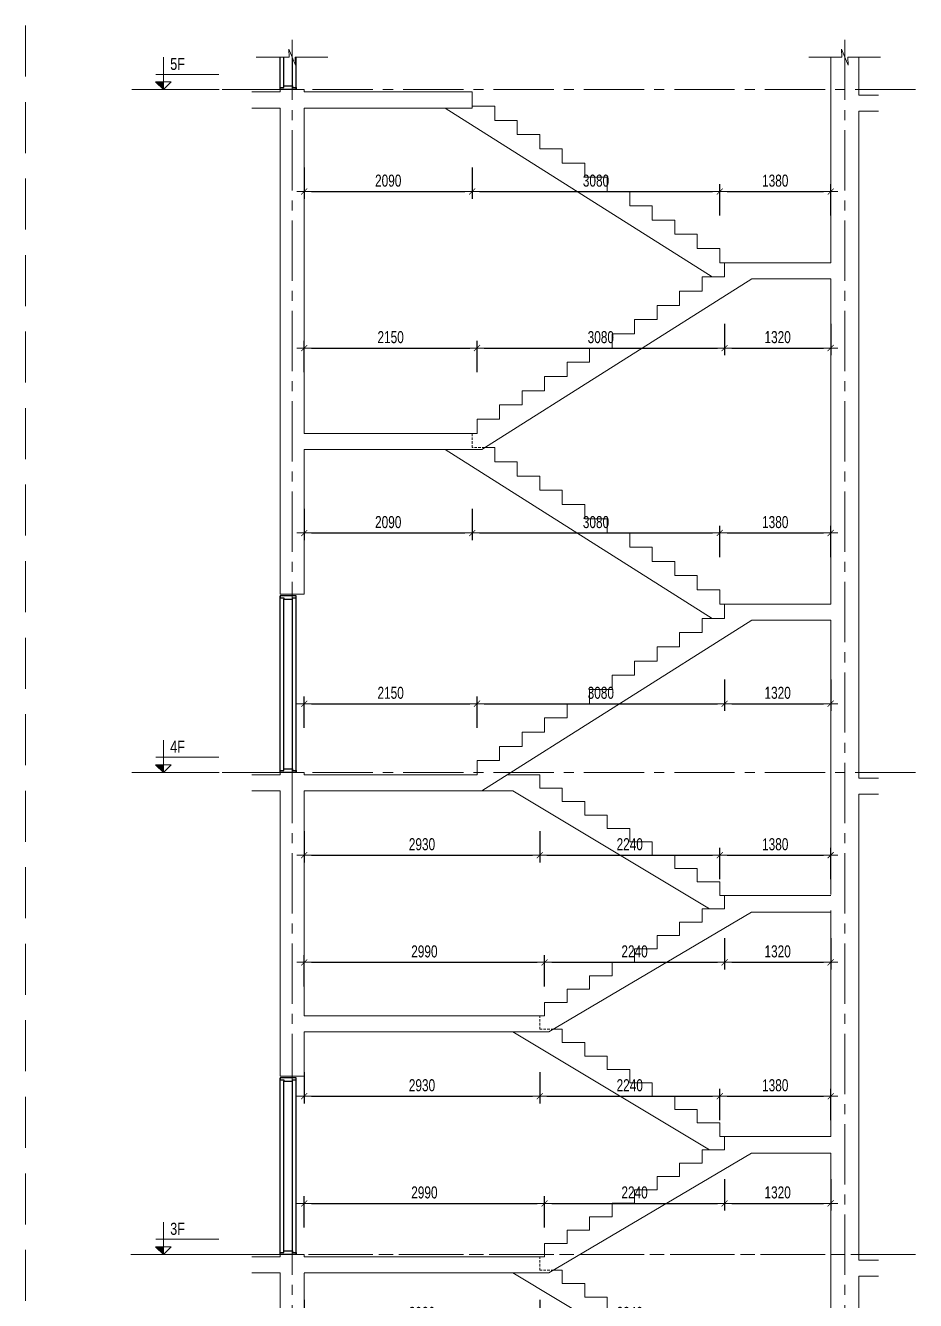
# Model space of a CAD drawing. Header units: millimetres. Extents: x -179076 to 254975, y -18667 to 296191.
# Drawn here: x 126039 to 137112, y 179182 to 195052 of the extents above; entities that cross this region are included whole.
import ezdxf

# ---------------------------------------------------------------- set-up
doc = ezdxf.new("R2010")
doc.units = ezdxf.units.MM
doc.linetypes.add('CENTER2', pattern=[1.125, 0.75, -0.125, 0.125, -0.125])
doc.linetypes.add('HIDDEN2', pattern=[4.7625, 3.175, -1.5875])
doc.layers.get('Defpoints').update_dxf_attribs({"color": 151, "lineweight": 9})
doc.layers.add('A-DOOR', color=4, linetype='Continuous')
doc.layers.add('DOOR', color=4, linetype='Continuous')
for name, color, linetype, lineweight in [('NDC_S_ANNO', 7, 'Continuous', 20), ('NDC_S_AXIS', 5, 'CENTER2', 13), ('NDC_S_CONTINUOUS', 3, 'Continuous', 20), ('NDC_S_DIM', 1, 'Continuous', 15), ('NDC_S_HIDDEN', 8, 'HIDDEN2', 13), ('NDC_S_SLAB', 2, 'Continuous', 20), ('NDC_S_SYMBOL', 1, 'Continuous', 15), ('NDC_S_TEXT SYMBOL', 7, 'Continuous', 20), ('NDC_S_VN TEXT', 7, 'Continuous', 20)]:
    doc.layers.add(name, color=color, linetype=linetype, lineweight=lineweight)
doc.styles.add('NDC_ANNO', font='', dxfattribs={"width": 0.8})
doc.styles.add('NDC_DIM', font='', dxfattribs={"width": 0.75})
doc.styles.get('NDC_ANNO').set_extended_font_data('Dotum')
doc.styles.get('NDC_DIM').set_extended_font_data('Dotum')
doc.dimstyles.new('NDC_dim_60', dxfattribs={"dimscale": 60, "dimtxt": 2.5, "dimasz": 1.5, "dimexe": 1.5, "dimexo": 2.5, "dimgap": 1, "dimtad": 1, "dimdec": 0, "dimzin": 0, "dimdsep": 46, "dimtxsty": 'NDC_DIM', "dimblk": 'DIMMARK', "dimcen": 0.09, "dimdle": 1.2, "dimclrd": 1, "dimclre": 1, "dimclrt": 3, "dimadec": 0, "dimazin": 0, "dimtfac": 1, "dimtdec": 0, "dimtix": 1, "dimtofl": 0, "dimtmove": 0, "dimatfit": 3, "dimfxl": 5, "dimfxlon": 1, "dimtolj": 1, "dimtzin": 0, "dimarcsym": 0})

# ---------------------------------------------------------------- blocks, each defined once
blk = doc.blocks.new('kata_block_CT')
at = {"layer": 'NDC_S_ANNO'}
blk.add_hatch(color=3, dxfattribs=at).paths.add_polyline_path([(0, 1.6), (-1.61, 1.6), (0, 0)])
at = {"layer": 'NDC_S_ANNO', "ltscale": 50}
h = blk.add_hatch(dxfattribs=at)
h.set_pattern_fill('ANSI31', color=256, scale=1.406, style=0)
h.paths.add_polyline_path([(0, 1.6), (0, 0), (1.61, 1.6)])
for p, q in [((-1.59, 3.14), (11.47, 3.14)), ((11.56, 0), (-1.64, 0))]:
    blk.add_line(p, q, dxfattribs=at)
for points in [[(0, 6.69), (0, 0)], [(0, 0), (-1.61, 1.6), (0, 1.6)], [(0, 0), (1.61, 1.6), (0, 1.6)]]:
    blk.add_lwpolyline(points, dxfattribs=at)
at = {"layer": 'NDC_S_ANNO', "color": 8, "ltscale": 50}
blk.add_lwpolyline([(0, 0), (-1.61, 1.6), (0, 1.6)], dxfattribs=at)
at = {"layer": 'NDC_S_TEXT SYMBOL', "color": 3, "style": 'NDC_ANNO', "width": 0.8}
blk.add_attdef('CT', (1.41, 4.07), '', height=2.5, dxfattribs=at)
blk = doc.blocks.new('X-SECTION-2$0$X-SEC-DOO2')
at = {"layer": 'A-DOOR'}
for p, q in [((41976, 101972), (41976, 104172)), ((42021, 102017), (42021, 104127)), ((42131, 102017), (42131, 104127)), ((42176, 101972), (42176, 104172))]:
    blk.add_line(p, q, dxfattribs=at)
for points in [[(41976, 104172), (41976, 104147), (42021, 104147), (42021, 104127), (42131, 104127), (42131, 104147), (42176, 104147), (42176, 104172)], [(41976, 101972), (41976, 101997), (42021, 101997), (42021, 102017), (42131, 102017), (42131, 101997), (42176, 101997), (42176, 101972)]]:
    blk.add_lwpolyline(points, close=True, dxfattribs=at)
at = {"layer": 'Defpoints'}
blk.add_line((41976, 104192), (42176, 104192), dxfattribs=at)
blk = doc.blocks.new('DIMMARK')
at = {"layer": 'NDC_S_DIM', "color": 1}
blk.add_line((-1.5, 0), (1, 0), dxfattribs=at)
at = {"layer": 'NDC_S_DIM', "color": 2, "const_width": 0.1}
blk.add_lwpolyline([(-0.42, -0.42), (0.42, 0.42)], dxfattribs=at)
blk = doc.blocks.new('*D2536')
at = {"layer": 'Defpoints', "color": 0, "transparency": 16777216}
for p in [(129507, 179725), (132437, 179724), (132437, 178891)]:
    blk.add_point(p, dxfattribs=at)
at = {"layer": 'NDC_S_DIM', "color": 1, "lineweight": -2, "transparency": 16777216}
for p, q in [((129507, 179191), (129507, 178801)), ((132437, 179191), (132437, 178801)), ((129597, 178891), (132347, 178891))]:
    blk.add_line(p, q, dxfattribs=at)
at = {"layer": 'NDC_S_DIM', "color": 1, "lineweight": -2, "transparency": 16777216, "xscale": 90, "yscale": 90, "zscale": 90, "rotation": 180}
blk.add_blockref('DIMMARK', (129507, 178891), dxfattribs=at)
at = {"layer": 'NDC_S_DIM', "color": 1, "lineweight": -2, "transparency": 16777216, "xscale": 90, "yscale": 90, "zscale": 90}
blk.add_blockref('DIMMARK', (132437, 178891), dxfattribs=at)
at = {"layer": 'NDC_S_DIM', "color": 3, "transparency": 16777216, "insert": (130972, 179026), "char_height": 150, "attachment_point": 5, "style": 'NDC_DIM'}
blk.add_mtext('\\A1;2930', dxfattribs=at)
blk = doc.blocks.new('*D2537')
at = {"layer": 'Defpoints', "color": 0, "transparency": 16777216}
for p in [(132437, 179724), (134677, 178891), (134677, 178225)]:
    blk.add_point(p, dxfattribs=at)
at = {"layer": 'NDC_S_DIM', "color": 1, "lineweight": -2, "transparency": 16777216}
for p, q in [((132437, 179191), (132437, 178801)), ((132527, 178891), (134587, 178891)), ((134677, 178591), (134677, 178981))]:
    blk.add_line(p, q, dxfattribs=at)
at = {"layer": 'NDC_S_DIM', "color": 1, "lineweight": -2, "transparency": 16777216, "xscale": 90, "yscale": 90, "zscale": 90, "rotation": 180}
blk.add_blockref('DIMMARK', (132437, 178891), dxfattribs=at)
at = {"layer": 'NDC_S_DIM', "color": 1, "lineweight": -2, "transparency": 16777216, "xscale": 90, "yscale": 90, "zscale": 90}
blk.add_blockref('DIMMARK', (134677, 178891), dxfattribs=at)
at = {"layer": 'NDC_S_DIM', "color": 3, "transparency": 16777216, "insert": (133557, 179026), "char_height": 150, "attachment_point": 5, "style": 'NDC_DIM'}
blk.add_mtext('\\A1;2240', dxfattribs=at)
blk = doc.blocks.new('*D2539')
at = {"layer": 'Defpoints', "color": 0, "transparency": 16777216}
for p in [(132497, 180391), (129507, 179725), (132497, 179725)]:
    blk.add_point(p, dxfattribs=at)
at = {"layer": 'NDC_S_DIM', "color": 1, "lineweight": -2, "transparency": 16777216}
for p, q in [((129507, 180091), (129507, 180481)), ((132497, 180091), (132497, 180481)), ((129597, 180391), (132407, 180391))]:
    blk.add_line(p, q, dxfattribs=at)
at = {"layer": 'NDC_S_DIM', "color": 1, "lineweight": -2, "transparency": 16777216, "xscale": 90, "yscale": 90, "zscale": 90, "rotation": 180}
blk.add_blockref('DIMMARK', (129507, 180391), dxfattribs=at)
at = {"layer": 'NDC_S_DIM', "color": 1, "lineweight": -2, "transparency": 16777216, "xscale": 90, "yscale": 90, "zscale": 90}
blk.add_blockref('DIMMARK', (132497, 180391), dxfattribs=at)
at = {"layer": 'NDC_S_DIM', "color": 3, "transparency": 16777216, "insert": (131002, 180526), "char_height": 150, "attachment_point": 5, "style": 'NDC_DIM'}
blk.add_mtext('\\A1;2990', dxfattribs=at)
blk = doc.blocks.new('*D2540')
at = {"layer": 'Defpoints', "color": 0, "transparency": 16777216}
for p in [(134737, 181058), (134737, 180391), (132497, 179725)]:
    blk.add_point(p, dxfattribs=at)
at = {"layer": 'NDC_S_DIM', "color": 1, "lineweight": -2, "transparency": 16777216}
for p, q in [((134737, 180691), (134737, 180301)), ((132497, 180091), (132497, 180481)), ((132587, 180391), (134647, 180391))]:
    blk.add_line(p, q, dxfattribs=at)
at = {"layer": 'NDC_S_DIM', "color": 1, "lineweight": -2, "transparency": 16777216, "xscale": 90, "yscale": 90, "zscale": 90, "rotation": 180}
blk.add_blockref('DIMMARK', (132497, 180391), dxfattribs=at)
at = {"layer": 'NDC_S_DIM', "color": 1, "lineweight": -2, "transparency": 16777216, "xscale": 90, "yscale": 90, "zscale": 90}
blk.add_blockref('DIMMARK', (134737, 180391), dxfattribs=at)
at = {"layer": 'NDC_S_DIM', "color": 3, "transparency": 16777216, "insert": (133617, 180526), "char_height": 150, "attachment_point": 5, "style": 'NDC_DIM'}
blk.add_mtext('\\A1;2240', dxfattribs=at)
blk = doc.blocks.new('*D2541')
at = {"layer": 'Defpoints', "color": 0, "transparency": 16777216}
for p in [(134737, 181058), (136057, 181015), (136057, 180391)]:
    blk.add_point(p, dxfattribs=at)
at = {"layer": 'NDC_S_DIM', "color": 1, "lineweight": -2, "transparency": 16777216}
for p, q in [((134737, 180691), (134737, 180301)), ((136057, 180691), (136057, 180301)), ((134827, 180391), (135967, 180391))]:
    blk.add_line(p, q, dxfattribs=at)
at = {"layer": 'NDC_S_DIM', "color": 1, "lineweight": -2, "transparency": 16777216, "xscale": 90, "yscale": 90, "zscale": 90, "rotation": 180}
blk.add_blockref('DIMMARK', (134737, 180391), dxfattribs=at)
at = {"layer": 'NDC_S_DIM', "color": 1, "lineweight": -2, "transparency": 16777216, "xscale": 90, "yscale": 90, "zscale": 90}
blk.add_blockref('DIMMARK', (136057, 180391), dxfattribs=at)
at = {"layer": 'NDC_S_DIM', "color": 3, "transparency": 16777216, "insert": (135397, 180526), "char_height": 150, "attachment_point": 5, "style": 'NDC_DIM'}
blk.add_mtext('\\A1;1320', dxfattribs=at)
blk = doc.blocks.new('*D2542')
at = {"layer": 'Defpoints', "color": 0, "transparency": 16777216}
for p in [(129507, 182725), (132437, 182724), (132437, 181725)]:
    blk.add_point(p, dxfattribs=at)
at = {"layer": 'NDC_S_DIM', "color": 1, "lineweight": -2, "transparency": 16777216}
for p, q in [((129507, 182025), (129507, 181635)), ((132437, 182025), (132437, 181635)), ((129597, 181725), (132347, 181725))]:
    blk.add_line(p, q, dxfattribs=at)
at = {"layer": 'NDC_S_DIM', "color": 1, "lineweight": -2, "transparency": 16777216, "xscale": 90, "yscale": 90, "zscale": 90, "rotation": 180}
blk.add_blockref('DIMMARK', (129507, 181725), dxfattribs=at)
at = {"layer": 'NDC_S_DIM', "color": 1, "lineweight": -2, "transparency": 16777216, "xscale": 90, "yscale": 90, "zscale": 90}
blk.add_blockref('DIMMARK', (132437, 181725), dxfattribs=at)
at = {"layer": 'NDC_S_DIM', "color": 3, "transparency": 16777216, "insert": (130972, 181860), "char_height": 150, "attachment_point": 5, "style": 'NDC_DIM'}
blk.add_mtext('\\A1;2930', dxfattribs=at)
blk = doc.blocks.new('*D2524')
at = {"layer": 'Defpoints', "color": 0, "transparency": 16777216}
for p in [(132437, 182724), (134677, 181725), (134677, 181225)]:
    blk.add_point(p, dxfattribs=at)
at = {"layer": 'NDC_S_DIM', "color": 1, "lineweight": -2, "transparency": 16777216}
for p, q in [((132437, 182025), (132437, 181635)), ((132527, 181725), (134587, 181725)), ((134677, 181425), (134677, 181815))]:
    blk.add_line(p, q, dxfattribs=at)
at = {"layer": 'NDC_S_DIM', "color": 1, "lineweight": -2, "transparency": 16777216, "xscale": 90, "yscale": 90, "zscale": 90, "rotation": 180}
blk.add_blockref('DIMMARK', (132437, 181725), dxfattribs=at)
at = {"layer": 'NDC_S_DIM', "color": 1, "lineweight": -2, "transparency": 16777216, "xscale": 90, "yscale": 90, "zscale": 90}
blk.add_blockref('DIMMARK', (134677, 181725), dxfattribs=at)
at = {"layer": 'NDC_S_DIM', "color": 3, "transparency": 16777216, "insert": (133557, 181860), "char_height": 150, "attachment_point": 5, "style": 'NDC_DIM'}
blk.add_mtext('\\A1;2240', dxfattribs=at)
blk = doc.blocks.new('*D2525')
at = {"layer": 'Defpoints', "color": 0, "transparency": 16777216}
for p in [(136057, 181725), (134677, 181225), (136057, 181225)]:
    blk.add_point(p, dxfattribs=at)
at = {"layer": 'NDC_S_DIM', "color": 1, "lineweight": -2, "transparency": 16777216}
for p, q in [((134677, 181425), (134677, 181815)), ((134767, 181725), (135967, 181725)), ((136057, 181425), (136057, 181815))]:
    blk.add_line(p, q, dxfattribs=at)
at = {"layer": 'NDC_S_DIM', "color": 1, "lineweight": -2, "transparency": 16777216, "xscale": 90, "yscale": 90, "zscale": 90, "rotation": 180}
blk.add_blockref('DIMMARK', (134677, 181725), dxfattribs=at)
at = {"layer": 'NDC_S_DIM', "color": 1, "lineweight": -2, "transparency": 16777216, "xscale": 90, "yscale": 90, "zscale": 90}
blk.add_blockref('DIMMARK', (136057, 181725), dxfattribs=at)
at = {"layer": 'NDC_S_DIM', "color": 3, "transparency": 16777216, "insert": (135367, 181860), "char_height": 150, "attachment_point": 5, "style": 'NDC_DIM'}
blk.add_mtext('\\A1;1380', dxfattribs=at)
blk = doc.blocks.new('*D2526')
at = {"layer": 'Defpoints', "color": 0, "transparency": 16777216}
for p in [(132497, 183391), (129507, 182725), (132497, 182725)]:
    blk.add_point(p, dxfattribs=at)
at = {"layer": 'NDC_S_DIM', "color": 1, "lineweight": -2, "transparency": 16777216}
for p, q in [((129507, 183091), (129507, 183481)), ((132497, 183091), (132497, 183481)), ((129597, 183391), (132407, 183391))]:
    blk.add_line(p, q, dxfattribs=at)
at = {"layer": 'NDC_S_DIM', "color": 1, "lineweight": -2, "transparency": 16777216, "xscale": 90, "yscale": 90, "zscale": 90, "rotation": 180}
blk.add_blockref('DIMMARK', (129507, 183391), dxfattribs=at)
at = {"layer": 'NDC_S_DIM', "color": 1, "lineweight": -2, "transparency": 16777216, "xscale": 90, "yscale": 90, "zscale": 90}
blk.add_blockref('DIMMARK', (132497, 183391), dxfattribs=at)
at = {"layer": 'NDC_S_DIM', "color": 3, "transparency": 16777216, "insert": (131002, 183526), "char_height": 150, "attachment_point": 5, "style": 'NDC_DIM'}
blk.add_mtext('\\A1;2990', dxfattribs=at)
blk = doc.blocks.new('*D2527')
at = {"layer": 'Defpoints', "color": 0, "transparency": 16777216}
for p in [(134737, 184058), (134737, 183391), (132497, 182725)]:
    blk.add_point(p, dxfattribs=at)
at = {"layer": 'NDC_S_DIM', "color": 1, "lineweight": -2, "transparency": 16777216}
for p, q in [((134737, 183691), (134737, 183301)), ((132497, 183091), (132497, 183481)), ((132587, 183391), (134647, 183391))]:
    blk.add_line(p, q, dxfattribs=at)
at = {"layer": 'NDC_S_DIM', "color": 1, "lineweight": -2, "transparency": 16777216, "xscale": 90, "yscale": 90, "zscale": 90, "rotation": 180}
blk.add_blockref('DIMMARK', (132497, 183391), dxfattribs=at)
at = {"layer": 'NDC_S_DIM', "color": 1, "lineweight": -2, "transparency": 16777216, "xscale": 90, "yscale": 90, "zscale": 90}
blk.add_blockref('DIMMARK', (134737, 183391), dxfattribs=at)
at = {"layer": 'NDC_S_DIM', "color": 3, "transparency": 16777216, "insert": (133617, 183526), "char_height": 150, "attachment_point": 5, "style": 'NDC_DIM'}
blk.add_mtext('\\A1;2240', dxfattribs=at)
blk = doc.blocks.new('*D2528')
at = {"layer": 'Defpoints', "color": 0, "transparency": 16777216}
for p in [(134737, 184058), (136057, 184015), (136057, 183391)]:
    blk.add_point(p, dxfattribs=at)
at = {"layer": 'NDC_S_DIM', "color": 1, "lineweight": -2, "transparency": 16777216}
for p, q in [((134737, 183691), (134737, 183301)), ((136057, 183691), (136057, 183301)), ((134827, 183391), (135967, 183391))]:
    blk.add_line(p, q, dxfattribs=at)
at = {"layer": 'NDC_S_DIM', "color": 1, "lineweight": -2, "transparency": 16777216, "xscale": 90, "yscale": 90, "zscale": 90, "rotation": 180}
blk.add_blockref('DIMMARK', (134737, 183391), dxfattribs=at)
at = {"layer": 'NDC_S_DIM', "color": 1, "lineweight": -2, "transparency": 16777216, "xscale": 90, "yscale": 90, "zscale": 90}
blk.add_blockref('DIMMARK', (136057, 183391), dxfattribs=at)
at = {"layer": 'NDC_S_DIM', "color": 3, "transparency": 16777216, "insert": (135397, 183526), "char_height": 150, "attachment_point": 5, "style": 'NDC_DIM'}
blk.add_mtext('\\A1;1320', dxfattribs=at)
blk = doc.blocks.new('*D2529')
at = {"layer": 'Defpoints', "color": 0, "transparency": 16777216}
for p in [(129507, 185725), (132437, 185725), (132437, 184725)]:
    blk.add_point(p, dxfattribs=at)
at = {"layer": 'NDC_S_DIM', "color": 1, "lineweight": -2, "transparency": 16777216}
for p, q in [((129507, 185025), (129507, 184635)), ((132437, 185025), (132437, 184635)), ((129597, 184725), (132347, 184725))]:
    blk.add_line(p, q, dxfattribs=at)
at = {"layer": 'NDC_S_DIM', "color": 1, "lineweight": -2, "transparency": 16777216, "xscale": 90, "yscale": 90, "zscale": 90, "rotation": 180}
blk.add_blockref('DIMMARK', (129507, 184725), dxfattribs=at)
at = {"layer": 'NDC_S_DIM', "color": 1, "lineweight": -2, "transparency": 16777216, "xscale": 90, "yscale": 90, "zscale": 90}
blk.add_blockref('DIMMARK', (132437, 184725), dxfattribs=at)
at = {"layer": 'NDC_S_DIM', "color": 3, "transparency": 16777216, "insert": (130972, 184860), "char_height": 150, "attachment_point": 5, "style": 'NDC_DIM'}
blk.add_mtext('\\A1;2930', dxfattribs=at)
blk = doc.blocks.new('*D2530')
at = {"layer": 'Defpoints', "color": 0, "transparency": 16777216}
for p in [(132437, 185725), (134677, 184725), (134677, 184225)]:
    blk.add_point(p, dxfattribs=at)
at = {"layer": 'NDC_S_DIM', "color": 1, "lineweight": -2, "transparency": 16777216}
for p, q in [((132437, 185025), (132437, 184635)), ((134677, 184425), (134677, 184815)), ((132527, 184725), (134587, 184725))]:
    blk.add_line(p, q, dxfattribs=at)
at = {"layer": 'NDC_S_DIM', "color": 1, "lineweight": -2, "transparency": 16777216, "xscale": 90, "yscale": 90, "zscale": 90, "rotation": 180}
blk.add_blockref('DIMMARK', (132437, 184725), dxfattribs=at)
at = {"layer": 'NDC_S_DIM', "color": 1, "lineweight": -2, "transparency": 16777216, "xscale": 90, "yscale": 90, "zscale": 90}
blk.add_blockref('DIMMARK', (134677, 184725), dxfattribs=at)
at = {"layer": 'NDC_S_DIM', "color": 3, "transparency": 16777216, "insert": (133557, 184860), "char_height": 150, "attachment_point": 5, "style": 'NDC_DIM'}
blk.add_mtext('\\A1;2240', dxfattribs=at)
blk = doc.blocks.new('*D2531')
at = {"layer": 'Defpoints', "color": 0, "transparency": 16777216}
for p in [(136057, 184725), (134677, 184225), (136057, 184225)]:
    blk.add_point(p, dxfattribs=at)
at = {"layer": 'NDC_S_DIM', "color": 1, "lineweight": -2, "transparency": 16777216}
for p, q in [((134677, 184425), (134677, 184815)), ((136057, 184425), (136057, 184815)), ((134767, 184725), (135967, 184725))]:
    blk.add_line(p, q, dxfattribs=at)
at = {"layer": 'NDC_S_DIM', "color": 1, "lineweight": -2, "transparency": 16777216, "xscale": 90, "yscale": 90, "zscale": 90, "rotation": 180}
blk.add_blockref('DIMMARK', (134677, 184725), dxfattribs=at)
at = {"layer": 'NDC_S_DIM', "color": 1, "lineweight": -2, "transparency": 16777216, "xscale": 90, "yscale": 90, "zscale": 90}
blk.add_blockref('DIMMARK', (136057, 184725), dxfattribs=at)
at = {"layer": 'NDC_S_DIM', "color": 3, "transparency": 16777216, "insert": (135367, 184860), "char_height": 150, "attachment_point": 5, "style": 'NDC_DIM'}
blk.add_mtext('\\A1;1380', dxfattribs=at)
blk = doc.blocks.new('*D2532')
at = {"layer": 'Defpoints', "color": 0, "transparency": 16777216}
for p in [(131657, 186610), (129507, 185725), (131657, 185725)]:
    blk.add_point(p, dxfattribs=at)
at = {"layer": 'NDC_S_DIM', "color": 1, "lineweight": -2, "transparency": 16777216}
for p, q in [((129507, 186310), (129507, 186700)), ((131657, 186310), (131657, 186700)), ((129597, 186610), (131567, 186610))]:
    blk.add_line(p, q, dxfattribs=at)
at = {"layer": 'NDC_S_DIM', "color": 1, "lineweight": -2, "transparency": 16777216, "xscale": 90, "yscale": 90, "zscale": 90, "rotation": 180}
blk.add_blockref('DIMMARK', (129507, 186610), dxfattribs=at)
at = {"layer": 'NDC_S_DIM', "color": 1, "lineweight": -2, "transparency": 16777216, "xscale": 90, "yscale": 90, "zscale": 90}
blk.add_blockref('DIMMARK', (131657, 186610), dxfattribs=at)
at = {"layer": 'NDC_S_DIM', "color": 3, "transparency": 16777216, "insert": (130582, 186745), "char_height": 150, "attachment_point": 5, "style": 'NDC_DIM'}
blk.add_mtext('\\A1;2150', dxfattribs=at)
blk = doc.blocks.new('*D2533')
at = {"layer": 'Defpoints', "color": 0, "transparency": 16777216}
for p in [(134737, 187673), (134737, 186610), (131657, 185725)]:
    blk.add_point(p, dxfattribs=at)
at = {"layer": 'NDC_S_DIM', "color": 1, "lineweight": -2, "transparency": 16777216}
for p, q in [((134737, 186910), (134737, 186520)), ((131657, 186310), (131657, 186700)), ((131747, 186610), (134647, 186610))]:
    blk.add_line(p, q, dxfattribs=at)
at = {"layer": 'NDC_S_DIM', "color": 1, "lineweight": -2, "transparency": 16777216, "xscale": 90, "yscale": 90, "zscale": 90, "rotation": 180}
blk.add_blockref('DIMMARK', (131657, 186610), dxfattribs=at)
at = {"layer": 'NDC_S_DIM', "color": 1, "lineweight": -2, "transparency": 16777216, "xscale": 90, "yscale": 90, "zscale": 90}
blk.add_blockref('DIMMARK', (134737, 186610), dxfattribs=at)
at = {"layer": 'NDC_S_DIM', "color": 3, "transparency": 16777216, "insert": (133197, 186745), "char_height": 150, "attachment_point": 5, "style": 'NDC_DIM'}
blk.add_mtext('\\A1;3080', dxfattribs=at)
blk = doc.blocks.new('*D2514')
at = {"layer": 'Defpoints', "color": 0, "transparency": 16777216}
for p in [(134737, 187673), (136057, 187650), (136057, 186610)]:
    blk.add_point(p, dxfattribs=at)
at = {"layer": 'NDC_S_DIM', "color": 1, "lineweight": -2, "transparency": 16777216}
for p, q in [((134737, 186910), (134737, 186520)), ((136057, 186910), (136057, 186520)), ((134827, 186610), (135967, 186610))]:
    blk.add_line(p, q, dxfattribs=at)
at = {"layer": 'NDC_S_DIM', "color": 1, "lineweight": -2, "transparency": 16777216, "xscale": 90, "yscale": 90, "zscale": 90, "rotation": 180}
blk.add_blockref('DIMMARK', (134737, 186610), dxfattribs=at)
at = {"layer": 'NDC_S_DIM', "color": 1, "lineweight": -2, "transparency": 16777216, "xscale": 90, "yscale": 90, "zscale": 90}
blk.add_blockref('DIMMARK', (136057, 186610), dxfattribs=at)
at = {"layer": 'NDC_S_DIM', "color": 3, "transparency": 16777216, "insert": (135397, 186745), "char_height": 150, "attachment_point": 5, "style": 'NDC_DIM'}
blk.add_mtext('\\A1;1320', dxfattribs=at)
blk = doc.blocks.new('*D2515')
at = {"layer": 'Defpoints', "color": 0, "transparency": 16777216}
for p in [(129507, 189975), (131597, 189975), (131597, 188735)]:
    blk.add_point(p, dxfattribs=at)
at = {"layer": 'NDC_S_DIM', "color": 1, "lineweight": -2, "transparency": 16777216}
for p, q in [((129507, 189035), (129507, 188645)), ((131597, 189035), (131597, 188645)), ((129597, 188735), (131507, 188735))]:
    blk.add_line(p, q, dxfattribs=at)
at = {"layer": 'NDC_S_DIM', "color": 1, "lineweight": -2, "transparency": 16777216, "xscale": 90, "yscale": 90, "zscale": 90, "rotation": 180}
blk.add_blockref('DIMMARK', (129507, 188735), dxfattribs=at)
at = {"layer": 'NDC_S_DIM', "color": 1, "lineweight": -2, "transparency": 16777216, "xscale": 90, "yscale": 90, "zscale": 90}
blk.add_blockref('DIMMARK', (131597, 188735), dxfattribs=at)
at = {"layer": 'NDC_S_DIM', "color": 3, "transparency": 16777216, "insert": (130552, 188870), "char_height": 150, "attachment_point": 5, "style": 'NDC_DIM'}
blk.add_mtext('\\A1;2090', dxfattribs=at)
blk = doc.blocks.new('*D2516')
at = {"layer": 'Defpoints', "color": 0, "transparency": 16777216}
for p in [(131597, 189975), (134677, 188735), (134677, 187850)]:
    blk.add_point(p, dxfattribs=at)
at = {"layer": 'NDC_S_DIM', "color": 1, "lineweight": -2, "transparency": 16777216}
for p, q in [((131597, 189035), (131597, 188645)), ((131687, 188735), (134587, 188735)), ((134677, 188435), (134677, 188825))]:
    blk.add_line(p, q, dxfattribs=at)
at = {"layer": 'NDC_S_DIM', "color": 1, "lineweight": -2, "transparency": 16777216, "xscale": 90, "yscale": 90, "zscale": 90, "rotation": 180}
blk.add_blockref('DIMMARK', (131597, 188735), dxfattribs=at)
at = {"layer": 'NDC_S_DIM', "color": 1, "lineweight": -2, "transparency": 16777216, "xscale": 90, "yscale": 90, "zscale": 90}
blk.add_blockref('DIMMARK', (134677, 188735), dxfattribs=at)
at = {"layer": 'NDC_S_DIM', "color": 3, "transparency": 16777216, "insert": (133137, 188870), "char_height": 150, "attachment_point": 5, "style": 'NDC_DIM'}
blk.add_mtext('\\A1;3080', dxfattribs=at)
blk = doc.blocks.new('*D2517')
at = {"layer": 'Defpoints', "color": 0, "transparency": 16777216}
for p in [(136057, 188735), (134677, 187850), (136057, 187850)]:
    blk.add_point(p, dxfattribs=at)
at = {"layer": 'NDC_S_DIM', "color": 1, "lineweight": -2, "transparency": 16777216}
for p, q in [((134677, 188435), (134677, 188825)), ((134767, 188735), (135967, 188735)), ((136057, 188435), (136057, 188825))]:
    blk.add_line(p, q, dxfattribs=at)
at = {"layer": 'NDC_S_DIM', "color": 1, "lineweight": -2, "transparency": 16777216, "xscale": 90, "yscale": 90, "zscale": 90, "rotation": 180}
blk.add_blockref('DIMMARK', (134677, 188735), dxfattribs=at)
at = {"layer": 'NDC_S_DIM', "color": 1, "lineweight": -2, "transparency": 16777216, "xscale": 90, "yscale": 90, "zscale": 90}
blk.add_blockref('DIMMARK', (136057, 188735), dxfattribs=at)
at = {"layer": 'NDC_S_DIM', "color": 3, "transparency": 16777216, "insert": (135367, 188870), "char_height": 150, "attachment_point": 5, "style": 'NDC_DIM'}
blk.add_mtext('\\A1;1380', dxfattribs=at)
blk = doc.blocks.new('*D2518')
at = {"layer": 'Defpoints', "color": 0, "transparency": 16777216}
for p in [(131657, 191037), (129507, 189975), (131657, 189975)]:
    blk.add_point(p, dxfattribs=at)
at = {"layer": 'NDC_S_DIM', "color": 1, "lineweight": -2, "transparency": 16777216}
for p, q in [((129507, 190737), (129507, 191127)), ((131657, 190737), (131657, 191127)), ((129597, 191037), (131567, 191037))]:
    blk.add_line(p, q, dxfattribs=at)
at = {"layer": 'NDC_S_DIM', "color": 1, "lineweight": -2, "transparency": 16777216, "xscale": 90, "yscale": 90, "zscale": 90, "rotation": 180}
blk.add_blockref('DIMMARK', (129507, 191037), dxfattribs=at)
at = {"layer": 'NDC_S_DIM', "color": 1, "lineweight": -2, "transparency": 16777216, "xscale": 90, "yscale": 90, "zscale": 90}
blk.add_blockref('DIMMARK', (131657, 191037), dxfattribs=at)
at = {"layer": 'NDC_S_DIM', "color": 3, "transparency": 16777216, "insert": (130582, 191172), "char_height": 150, "attachment_point": 5, "style": 'NDC_DIM'}
blk.add_mtext('\\A1;2150', dxfattribs=at)
blk = doc.blocks.new('*D2519')
at = {"layer": 'Defpoints', "color": 0, "transparency": 16777216}
for p in [(134737, 191923), (134737, 191037), (131657, 189975)]:
    blk.add_point(p, dxfattribs=at)
at = {"layer": 'NDC_S_DIM', "color": 1, "lineweight": -2, "transparency": 16777216}
for p, q in [((134737, 191337), (134737, 190947)), ((131657, 190737), (131657, 191127)), ((131747, 191037), (134647, 191037))]:
    blk.add_line(p, q, dxfattribs=at)
at = {"layer": 'NDC_S_DIM', "color": 1, "lineweight": -2, "transparency": 16777216, "xscale": 90, "yscale": 90, "zscale": 90, "rotation": 180}
blk.add_blockref('DIMMARK', (131657, 191037), dxfattribs=at)
at = {"layer": 'NDC_S_DIM', "color": 1, "lineweight": -2, "transparency": 16777216, "xscale": 90, "yscale": 90, "zscale": 90}
blk.add_blockref('DIMMARK', (134737, 191037), dxfattribs=at)
at = {"layer": 'NDC_S_DIM', "color": 3, "transparency": 16777216, "insert": (133197, 191172), "char_height": 150, "attachment_point": 5, "style": 'NDC_DIM'}
blk.add_mtext('\\A1;3080', dxfattribs=at)
blk = doc.blocks.new('*D2520')
at = {"layer": 'Defpoints', "color": 0, "transparency": 16777216}
for p in [(134737, 191923), (136057, 191900), (136057, 191037)]:
    blk.add_point(p, dxfattribs=at)
at = {"layer": 'NDC_S_DIM', "color": 1, "lineweight": -2, "transparency": 16777216}
for p, q in [((134737, 191337), (134737, 190947)), ((136057, 191337), (136057, 190947)), ((134827, 191037), (135967, 191037))]:
    blk.add_line(p, q, dxfattribs=at)
at = {"layer": 'NDC_S_DIM', "color": 1, "lineweight": -2, "transparency": 16777216, "xscale": 90, "yscale": 90, "zscale": 90, "rotation": 180}
blk.add_blockref('DIMMARK', (134737, 191037), dxfattribs=at)
at = {"layer": 'NDC_S_DIM', "color": 1, "lineweight": -2, "transparency": 16777216, "xscale": 90, "yscale": 90, "zscale": 90}
blk.add_blockref('DIMMARK', (136057, 191037), dxfattribs=at)
at = {"layer": 'NDC_S_DIM', "color": 3, "transparency": 16777216, "insert": (135397, 191172), "char_height": 150, "attachment_point": 5, "style": 'NDC_DIM'}
blk.add_mtext('\\A1;1320', dxfattribs=at)
blk = doc.blocks.new('*D2521')
at = {"layer": 'Defpoints', "color": 0, "transparency": 16777216}
for p in [(129507, 194225), (131597, 194225), (131597, 192985)]:
    blk.add_point(p, dxfattribs=at)
at = {"layer": 'NDC_S_DIM', "color": 1, "lineweight": -2, "transparency": 16777216}
for p, q in [((129507, 193285), (129507, 192895)), ((131597, 193285), (131597, 192895)), ((129597, 192985), (131507, 192985))]:
    blk.add_line(p, q, dxfattribs=at)
at = {"layer": 'NDC_S_DIM', "color": 1, "lineweight": -2, "transparency": 16777216, "xscale": 90, "yscale": 90, "zscale": 90, "rotation": 180}
blk.add_blockref('DIMMARK', (129507, 192985), dxfattribs=at)
at = {"layer": 'NDC_S_DIM', "color": 1, "lineweight": -2, "transparency": 16777216, "xscale": 90, "yscale": 90, "zscale": 90}
blk.add_blockref('DIMMARK', (131597, 192985), dxfattribs=at)
at = {"layer": 'NDC_S_DIM', "color": 3, "transparency": 16777216, "insert": (130552, 193120), "char_height": 150, "attachment_point": 5, "style": 'NDC_DIM'}
blk.add_mtext('\\A1;2090', dxfattribs=at)
blk = doc.blocks.new('*D2522')
at = {"layer": 'Defpoints', "color": 0, "transparency": 16777216}
for p in [(131597, 194225), (134677, 192985), (134677, 192100)]:
    blk.add_point(p, dxfattribs=at)
at = {"layer": 'NDC_S_DIM', "color": 1, "lineweight": -2, "transparency": 16777216}
for p, q in [((131597, 193285), (131597, 192895)), ((131687, 192985), (134587, 192985)), ((134677, 192685), (134677, 193075))]:
    blk.add_line(p, q, dxfattribs=at)
at = {"layer": 'NDC_S_DIM', "color": 1, "lineweight": -2, "transparency": 16777216, "xscale": 90, "yscale": 90, "zscale": 90, "rotation": 180}
blk.add_blockref('DIMMARK', (131597, 192985), dxfattribs=at)
at = {"layer": 'NDC_S_DIM', "color": 1, "lineweight": -2, "transparency": 16777216, "xscale": 90, "yscale": 90, "zscale": 90}
blk.add_blockref('DIMMARK', (134677, 192985), dxfattribs=at)
at = {"layer": 'NDC_S_DIM', "color": 3, "transparency": 16777216, "insert": (133137, 193120), "char_height": 150, "attachment_point": 5, "style": 'NDC_DIM'}
blk.add_mtext('\\A1;3080', dxfattribs=at)
blk = doc.blocks.new('*D2523')
at = {"layer": 'Defpoints', "color": 0, "transparency": 16777216}
for p in [(136057, 192985), (134677, 192100), (136057, 192100)]:
    blk.add_point(p, dxfattribs=at)
at = {"layer": 'NDC_S_DIM', "color": 1, "lineweight": -2, "transparency": 16777216}
for p, q in [((134677, 192685), (134677, 193075)), ((134767, 192985), (135967, 192985)), ((136057, 192685), (136057, 193075))]:
    blk.add_line(p, q, dxfattribs=at)
at = {"layer": 'NDC_S_DIM', "color": 1, "lineweight": -2, "transparency": 16777216, "xscale": 90, "yscale": 90, "zscale": 90, "rotation": 180}
blk.add_blockref('DIMMARK', (134677, 192985), dxfattribs=at)
at = {"layer": 'NDC_S_DIM', "color": 1, "lineweight": -2, "transparency": 16777216, "xscale": 90, "yscale": 90, "zscale": 90}
blk.add_blockref('DIMMARK', (136057, 192985), dxfattribs=at)
at = {"layer": 'NDC_S_DIM', "color": 3, "transparency": 16777216, "insert": (135367, 193120), "char_height": 150, "attachment_point": 5, "style": 'NDC_DIM'}
blk.add_mtext('\\A1;1380', dxfattribs=at)

msp = doc.modelspace()

# ---------------------------------------------------------------- linework, layer by layer
at = {"layer": 'A-DOOR'}
for p, q in [((129207.4, 194254.7), (129207.4, 194658.1)), ((129252.4, 194299.7), (129252.4, 194658.1)), ((129362.4, 194299.7), (129362.4, 194645.6)), ((129407.4, 194254.7), (129407.4, 194658.1)), ((129207.4, 179754.7), (129207.4, 180158.1)), ((129252.4, 179799.7), (129252.4, 180158.1)), ((129362.4, 179799.7), (129362.4, 180145.6)), ((129407.4, 179754.7), (129407.4, 180158.1))]:
    msp.add_line(p, q, dxfattribs=at)
for points in [[(129207.4, 194254.7), (129207.4, 194279.7), (129252.4, 194279.7), (129252.4, 194299.7), (129362.4, 194299.7), (129362.4, 194279.7), (129407.4, 194279.7), (129407.4, 194254.7)], [(129207.4, 179754.7), (129207.4, 179779.7), (129252.4, 179779.7), (129252.4, 179799.7), (129362.4, 179799.7), (129362.4, 179779.7), (129407.4, 179779.7), (129407.4, 179754.7)]]:
    msp.add_lwpolyline(points, close=True, dxfattribs=at)
at = {"layer": 'NDC_S_AXIS', "ltscale": 1000}
for p, q in [((129357.4, 194875.1), (129357.4, 162198.4)), ((136232.4, 194875.1), (136232.4, 162198.4)), ((137112, 194254.7), (127350.6, 194254.7)), ((137112, 185754.7), (127350.6, 185754.7)), ((137058.3, 179754.7), (127350.6, 179754.7)), ((137112, 179754.7), (127350.6, 179754.7))]:
    msp.add_line(p, q, dxfattribs=at)
at = {"layer": 'NDC_S_CONTINUOUS'}
for p, q in [((134583.3, 191922.6), (131259.5, 194024.7)), ((134583.3, 187672.6), (131259.5, 189774.7)), ((131715.4, 185524.7), (132102.7, 185524.7)), ((134550.7, 184058), (132102.1, 185524.7)), ((134550.7, 181058), (132102.1, 182524.7)), ((134550.7, 178058), (132102.1, 179524.7))]:
    msp.add_line(p, q, dxfattribs=at)
for points in [[(134737.4, 192099.7), (134677.4, 192099.7), (134677.4, 192276.8), (134397.4, 192276.8), (134397.4, 192453.9), (134117.4, 192453.9), (134117.4, 192631), (133837.4, 192631), (133837.4, 192808), (133557.4, 192808), (133557.4, 192985.1), (133277.4, 192985.1), (133277.4, 193162.2), (132997.4, 193162.2), (132997.4, 193339.3), (132717.4, 193339.3), (132717.4, 193516.4), (132437.4, 193516.4), (132437.4, 193693.5), (132157.4, 193693.5), (132157.4, 193870.5), (131877.4, 193870.5), (131877.4, 194047.6), (131597.4, 194047.6)], [(134737.4, 187849.7), (134677.4, 187849.7), (134677.4, 188026.8), (134397.4, 188026.8), (134397.4, 188203.9), (134117.4, 188203.9), (134117.4, 188381), (133837.4, 188381), (133837.4, 188558), (133557.4, 188558), (133557.4, 188735.1), (133277.4, 188735.1), (133277.4, 188912.2), (132997.4, 188912.2), (132997.4, 189089.3), (132717.4, 189089.3), (132717.4, 189266.4), (132437.4, 189266.4), (132437.4, 189443.5), (132157.4, 189443.5), (132157.4, 189620.5), (131877.4, 189620.5), (131877.4, 189797.6), (131751.6, 189797.6)], [(134737.4, 184224.7), (134677.4, 184224.7), (134677.4, 184391.4), (134397.4, 184391.4), (134397.4, 184558), (134117.4, 184558), (134117.4, 184724.7), (133837.4, 184724.7), (133837.4, 184891.4), (133557.4, 184891.4), (133557.4, 185058), (133277.4, 185058), (133277.4, 185224.7), (132997.4, 185224.7), (132997.4, 185391.4), (132717.4, 185391.4), (132717.4, 185558), (132437.4, 185558), (132437.4, 185724.7), (132031.6, 185724.7)], [(134737.4, 181224.7), (134677.4, 181224.7), (134677.4, 181391.4), (134397.4, 181391.4), (134397.4, 181558), (134117.4, 181558), (134117.4, 181724.7), (133837.4, 181724.7), (133837.4, 181891.4), (133557.4, 181891.4), (133557.4, 182058), (133277.4, 182058), (133277.4, 182224.7), (132997.4, 182224.7), (132997.4, 182391.4), (132717.4, 182391.4), (132717.4, 182558), (132608.5, 182558)], [(134737.4, 178224.7), (134677.4, 178224.7), (134677.4, 178391.4), (134397.4, 178391.4), (134397.4, 178558), (134117.4, 178558), (134117.4, 178724.7), (133837.4, 178724.7), (133837.4, 178891.4), (133557.4, 178891.4), (133557.4, 179058), (133277.4, 179058), (133277.4, 179224.7), (132997.4, 179224.7), (132997.4, 179391.4), (132717.4, 179391.4), (132717.4, 179558), (132608.5, 179558)]]:
    msp.add_lwpolyline(points, dxfattribs=at)
at = {"layer": 'NDC_S_HIDDEN', "ltscale": 200}
msp.add_line((126039.4, 195052), (126039.4, 161452), dxfattribs=at)
at = {"layer": 'NDC_S_HIDDEN', "ltscale": 10}
for points in [[(131751.6, 189797.6), (131597.4, 189797.6), (131597.4, 189974.7)], [(132609.2, 182558), (132437.4, 182558), (132437.4, 182724.3)], [(132609.2, 179558), (132437.4, 179558), (132437.4, 179724.3)], [(132609.2, 179558), (132437.4, 179558), (132437.4, 179724.3)]]:
    msp.add_lwpolyline(points, dxfattribs=at)
at = {"layer": 'NDC_S_SLAB'}
for p, q in [((136057.4, 194658.1), (136057.4, 192099.7)), ((136407.4, 194658.1), (136407.4, 194184.7)), ((129207.4, 194254.7), (129207.4, 194224.7)), ((129507.4, 194254.7), (129207.4, 194254.7)), ((129507.4, 194254.7), (129507.4, 194224.7)), ((128853.1, 194224.7), (129207.4, 194224.7)), ((129507.4, 194224.7), (131597.4, 194224.7)), ((131597.4, 194224.7), (131597.4, 194024.7)), ((136652.5, 194184.7), (136407.4, 194184.7)), ((128853.1, 194024.7), (129207.4, 194024.7)), ((129207.4, 194024.7), (129207.4, 187974.7)), ((129507.4, 194024.7), (129507.4, 189974.7)), ((129507.4, 194024.7), (131597.4, 194024.7)), ((136407.4, 193984.7), (136407.4, 185684.7)), ((136652.5, 193984.7), (136407.4, 193984.7)), ((136057.4, 191899.7), (136057.4, 187849.7)), ((129507.4, 189774.7), (129507.4, 187974.7)), ((129207.4, 187974.7), (129507.4, 187974.7)), ((136057.4, 187649.7), (136057.4, 184234.1)), ((128853.1, 185724.7), (129207.4, 185724.7)), ((129207.4, 185754.7), (129207.4, 185724.7)), ((129507.4, 185754.7), (129207.4, 185754.7)), ((129507.4, 185754.7), (129507.4, 185724.7)), ((136652.5, 185684.7), (136407.4, 185684.7)), ((128853.1, 185524.7), (129207.4, 185524.7)), ((129207.4, 185524.7), (129207.4, 181974.7)), ((129507.4, 185524.7), (129507.4, 182724.7)), ((136407.4, 185484.7), (136407.4, 179684.7)), ((136652.5, 185484.7), (136407.4, 185484.7)), ((129507.4, 182524.7), (129507.4, 181974.7)), ((129207.4, 181974.7), (129507.4, 181974.7)), ((128853.1, 179724.7), (129207.4, 179724.7)), ((129207.4, 179754.7), (129207.4, 179724.7)), ((129507.4, 179754.7), (129207.4, 179754.7)), ((129207.4, 179754.7), (129207.4, 179724.7)), ((129507.4, 179754.7), (129207.4, 179754.7)), ((129507.4, 179754.7), (129507.4, 179724.7)), ((129507.4, 179754.7), (129507.4, 179724.7)), ((136652.5, 179684.7), (136407.4, 179684.7)), ((128853.1, 179524.7), (129207.4, 179524.7)), ((129207.4, 179524.7), (129207.4, 175974.7)), ((136407.4, 179484.7), (136407.4, 173684.7)), ((136652.5, 179484.7), (136407.4, 179484.7))]:
    msp.add_line(p, q, dxfattribs=at)
for points in [[(129507.4, 189974.7), (131657.4, 189974.7), (131657.4, 190151.8), (131937.4, 190151.8), (131937.4, 190328.9), (132217.4, 190328.9), (132217.4, 190506), (132497.4, 190506), (132497.4, 190683), (132777.4, 190683), (132777.4, 190860.1), (133057.4, 190860.1), (133057.4, 191037.2), (133337.4, 191037.2), (133337.4, 191214.3), (133617.4, 191214.3), (133617.4, 191391.4), (133897.4, 191391.4), (133897.4, 191568.5), (134177.4, 191568.5), (134177.4, 191745.5), (134457.4, 191745.5), (134457.4, 191922.6), (134737.4, 191922.6), (134737.4, 192099.7), (136057.4, 192099.7)], [(129507.4, 189774.7), (131715.4, 189774.7), (135075.4, 191899.7), (136057.4, 191899.7)], [(129507.4, 185724.7), (131657.4, 185724.7), (131657.4, 185901.8), (131937.4, 185901.8), (131937.4, 186078.9), (132217.4, 186078.9), (132217.4, 186256), (132497.4, 186256), (132497.4, 186433), (132777.4, 186433), (132777.4, 186610.1), (133057.4, 186610.1), (133057.4, 186787.2), (133337.4, 186787.2), (133337.4, 186964.3), (133617.4, 186964.3), (133617.4, 187141.4), (133897.4, 187141.4), (133897.4, 187318.5), (134177.4, 187318.5), (134177.4, 187495.5), (134457.4, 187495.5), (134457.4, 187672.6), (134737.4, 187672.6), (134737.4, 187849.7), (136057.4, 187849.7)], [(129507.4, 185524.7), (131715.4, 185524.7), (135075.4, 187649.7), (136057.4, 187649.7)], [(129507.4, 182724.7), (132497.4, 182724.7), (132497.4, 182891.4), (132777.4, 182891.4), (132777.4, 183058), (133057.4, 183058), (133057.4, 183224.7), (133337.4, 183224.7), (133337.4, 183391.4), (133617.4, 183391.4), (133617.4, 183558), (133897.4, 183558), (133897.4, 183724.7), (134177.4, 183724.7), (134177.4, 183891.4), (134457.4, 183891.4), (134457.4, 184058), (134737.4, 184058), (134737.4, 184224.7), (136057.4, 184224.7)], [(129507.4, 179724.7), (132497.4, 179724.7), (132497.4, 179891.4), (132777.4, 179891.4), (132777.4, 180058), (133057.4, 180058), (133057.4, 180224.7), (133337.4, 180224.7), (133337.4, 180391.4), (133617.4, 180391.4), (133617.4, 180558), (133897.4, 180558), (133897.4, 180724.7), (134177.4, 180724.7), (134177.4, 180891.4), (134457.4, 180891.4), (134457.4, 181058), (134737.4, 181058), (134737.4, 181224.7), (136057.4, 181224.7), (136057.4, 184034.1)], [(129507.4, 182524.7), (132552.2, 182524.7), (135072.2, 184015.3), (136057.4, 184015.3)], [(129507.4, 179524.7), (132552.2, 179524.7), (135072.2, 181015.3), (136057.4, 181015.3), (136057.4, 178224.7)], [(129507.4, 176724.7), (129507.4, 179519.9)]]:
    msp.add_lwpolyline(points, dxfattribs=at)
at = {"layer": 'NDC_S_SYMBOL'}
for points in [[(128910, 194658.1), (129319.6, 194658.1), (129317.4, 194758.1), (129397.4, 194558.1), (129395.3, 194658.1), (129801.5, 194658.1)], [(135785, 194658.1), (136194.6, 194658.1), (136192.4, 194758.1), (136272.4, 194558.1), (136270.3, 194658.1), (136676.5, 194658.1)]]:
    msp.add_lwpolyline(points, dxfattribs=at)

# ---------------------------------------------------------------- block references
at = {"layer": 'DOOR'}
for p in [(87231.8, 83782.8), (87231.8, 77782.8)]:
    msp.add_blockref('X-SECTION-2$0$X-SEC-DOO2', p, dxfattribs=at)
at = {"layer": 'NDC_S_VN TEXT', "xscale": 60, "yscale": 60, "zscale": 60}
for p, values in [((127754.8, 194254.7), {'CT': '5F'}), ((127754.8, 185754.7), {'CT': '4F'}), ((127754.8, 179754.7), {'CT': '3F'}), ((127754.8, 179754.7), {'CT': '3F'})]:
    msp.add_blockref('kata_block_CT', p, dxfattribs=at).add_auto_attribs(values)

# ---------------------------------------------------------------- dimensions: what is measured, and where the dimension line sits
at = {"layer": 'NDC_S_DIM'}
for base, p1, p2, picture, middle in [((131597.4, 192985.1), (129507.4, 194224.7), (131597.4, 194224.7), '*D2521', (130552.4, 193120.2)), ((131657.4, 191037.2), (129507.4, 189974.7), (131657.4, 189974.7), '*D2518', (130582.4, 191172.3)), ((131597.4, 188735.1), (129507.4, 189974.7), (131597.4, 189974.7), '*D2515', (130552.4, 188870.2)), ((131657.4, 186610.1), (129507.4, 185724.7), (131657.4, 185724.7), '*D2532', (130582.4, 186745.2)), ((132437.4, 184724.7), (129507.4, 185724.7), (132437.4, 185724.7), '*D2529', (130972.4, 184859.8)), ((132497.4, 183391.4), (129507.4, 182724.7), (132497.4, 182724.7), '*D2526', (131002.4, 183526.5)), ((132437.4, 181724.7), (129507.4, 182724.7), (132437.4, 182724.3), '*D2542', (130972.4, 181859.8)), ((132497.4, 180391.4), (129507.4, 179724.7), (132497.4, 179724.7), '*D2539', (131002.4, 180526.5)), ((132437.4, 178891.4), (129507.4, 179724.7), (132437.4, 179724.3), '*D2536', (130972.4, 179026.5))]:
    dim = msp.add_linear_dim(base=base, p1=p1, p2=p2, dimstyle='NDC_dim_60', dxfattribs=at)
    dim.commit()
    dim.dimension.update_dxf_attribs({"geometry": picture, "text_midpoint": middle})
for base, p1, p2, picture, middle in [((134677.4, 192985.1), (131597.4, 194224.7), (134677.4, 192099.7), '*D2522', (133137.4, 193120.2)), ((136057.4, 192985.1), (134677.4, 192099.7), (136057.4, 192099.7), '*D2523', (135367.4, 193120.2)), ((134737.4, 191037.2), (131657.4, 189974.7), (134737.4, 191922.6), '*D2519', (133197.4, 191172.3)), ((136057.4, 191037.2), (134737.4, 191922.6), (136057.4, 191899.7), '*D2520', (135397.4, 191172.3)), ((134677.4, 188735.1), (131597.4, 189974.7), (134677.4, 187849.7), '*D2516', (133137.4, 188870.2)), ((136057.4, 188735.1), (134677.4, 187849.7), (136057.4, 187849.7), '*D2517', (135367.4, 188870.2)), ((134737.4, 186610.1), (131657.4, 185724.7), (134737.4, 187672.6), '*D2533', (133197.4, 186745.2)), ((136057.4, 186610.1), (134737.4, 187672.6), (136057.4, 187649.7), '*D2514', (135397.4, 186745.2)), ((134677.4, 184724.7), (132437.4, 185724.7), (134677.4, 184224.7), '*D2530', (133557.4, 184859.8)), ((136057.4, 184724.7), (134677.4, 184224.7), (136057.4, 184224.7), '*D2531', (135367.4, 184859.8)), ((134737.4, 183391.4), (132497.4, 182724.7), (134737.4, 184058), '*D2527', (133617.4, 183526.5)), ((136057.4, 183391.4), (134737.4, 184058), (136057.4, 184015.3), '*D2528', (135397.4, 183526.5)), ((134677.4, 181724.7), (132437.4, 182724.3), (134677.4, 181224.7), '*D2524', (133557.4, 181859.8)), ((136057.4, 181724.7), (134677.4, 181224.7), (136057.4, 181224.7), '*D2525', (135367.4, 181859.8)), ((134737.4, 180391.4), (132497.4, 179724.7), (134737.4, 181058), '*D2540', (133617.4, 180526.5)), ((136057.4, 180391.4), (134737.4, 181058), (136057.4, 181015.3), '*D2541', (135397.4, 180526.5)), ((134677.4, 178891.4), (132437.4, 179724.3), (134677.4, 178224.7), '*D2537', (133557.4, 179026.5))]:
    dim = msp.add_linear_dim(base=base, p1=p1, p2=p2, dimstyle='NDC_dim_60', override={"dimtmove": 1}, dxfattribs=at)
    dim.commit()
    dim.dimension.update_dxf_attribs({"geometry": picture, "text_midpoint": middle})

doc.saveas('drawing.dxf')
